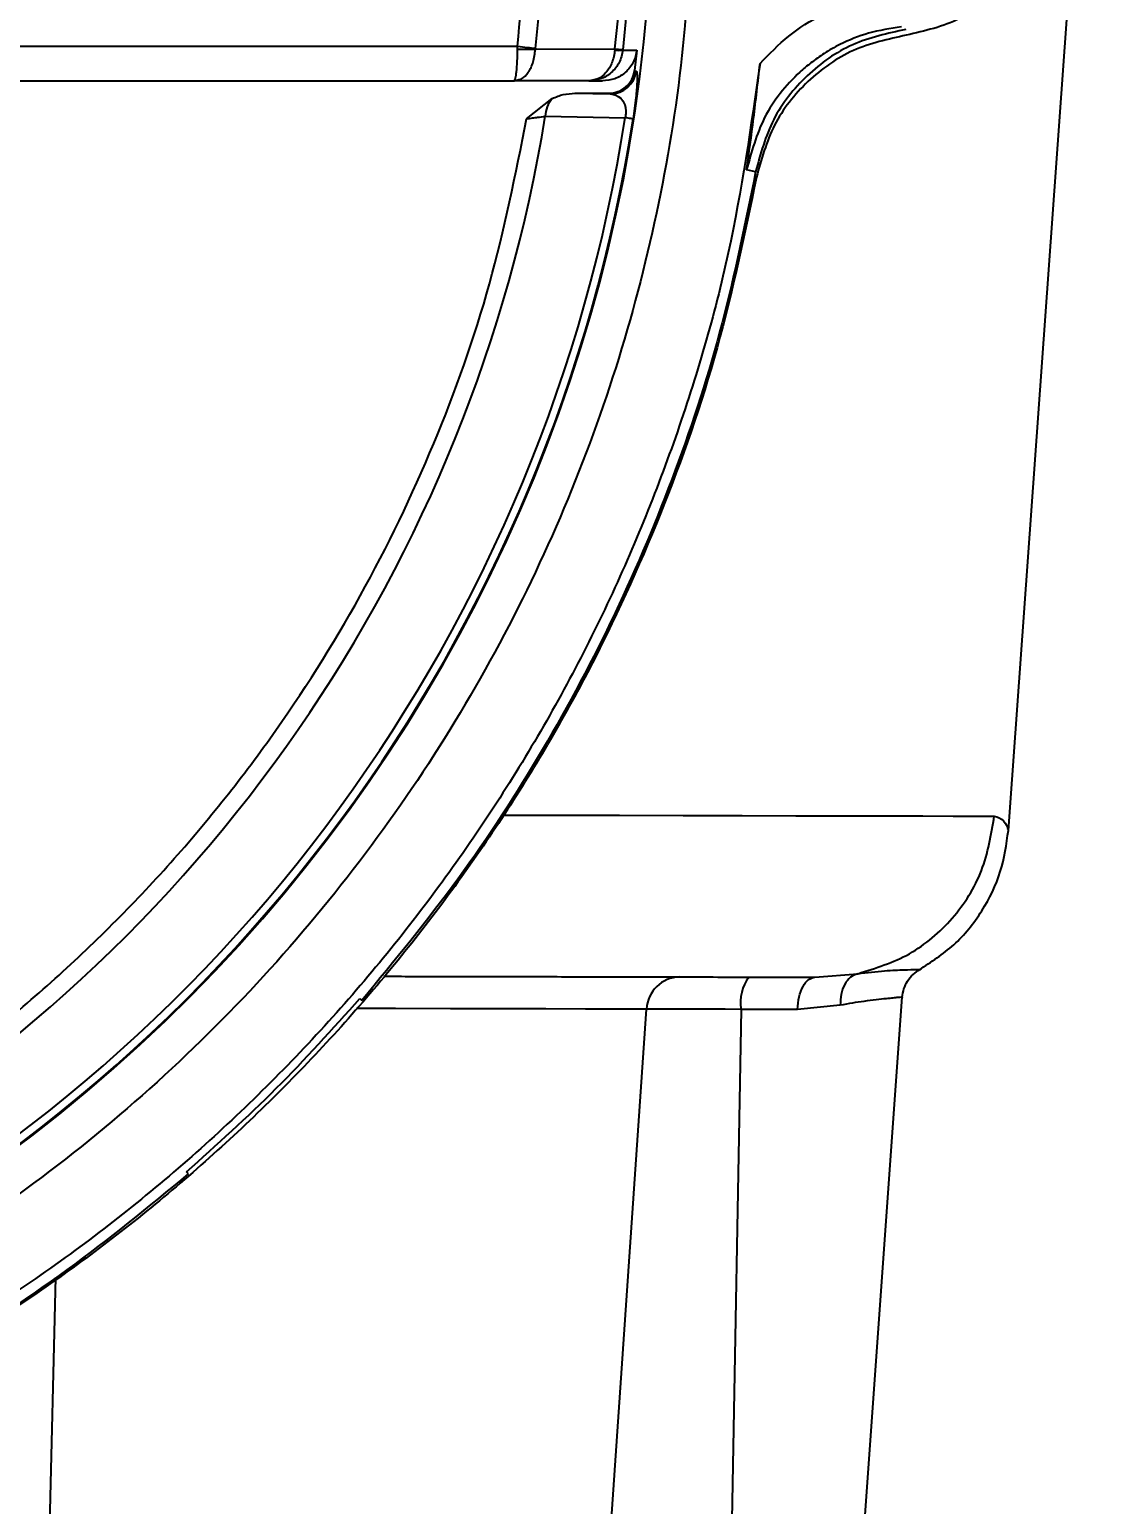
# Model space of a CAD drawing. Header units: millimetres. Extents: x 2160 to 4596, y 811 to 2534.
# Drawn here: x 2929.8 to 2991.8, y 2145.1 to 2230 of the extents above; entities that cross this region are included whole.
import ezdxf

# ---------------------------------------------------------------- set-up
doc = ezdxf.new("R2010")
doc.units = ezdxf.units.MM
doc.layers.add('AM_5', color=3, linetype='Continuous', lineweight=25)
doc.styles.add('SLDTEXTSTYLE1', font='txt.shx', dxfattribs={"width": 0.7, "bigfont": 'gbcbig.shx'})
doc.dimstyles.new('SLDDIMSTYLE12$0', dxfattribs={"dimtxt": 12, "dimasz": 10, "dimexe": 0, "dimexo": 0.0625, "dimgap": 0.875, "dimtad": 1, "dimdec": 1, "dimlfac": 1.8, "dimrnd": 1e-09, "dimzin": 12, "dimdsep": 46, "dimtxsty": 'SLDTEXTSTYLE1', "dimcen": 0.09, "dimdle": 8.16, "dimclrd": 3, "dimclre": 3, "dimadec": 0, "dimazin": 3, "dimtfac": 1, "dimtdec": 1, "dimtofl": 0, "dimtmove": 0, "dimatfit": 3, "dimfxl": 0, "dimfrac": 2, "dimtolj": 1, "dimlwd": 5, "dimlwe": 5, "dimarcsym": 0})

# ---------------------------------------------------------------- blocks, each defined once
blk = doc.blocks.new('*D65')
at = {"layer": 'AM_5', "color": 3, "lineweight": 5, "transparency": 16777216}
blk.add_line((2930.486, 2437.191), (3110.316, 2437.191), dxfattribs=at)
at = {"layer": 'AM_5', "color": 3, "linetype": 'Continuous', "lineweight": 5, "transparency": 16777216}
for p, q in [((3110.316, 2427.191), (3110.316, 2148.45)), ((2977.487, 2138.45), (3110.316, 2138.45))]:
    blk.add_line(p, q, dxfattribs=at)
at = {"layer": 'AM_5', "color": 3, "transparency": 16777216}
for points in [[(3108.649, 2427.191), (3111.983, 2427.191), (3110.316, 2437.191)], [(3108.649, 2148.45), (3111.983, 2148.45), (3110.316, 2138.45)]]:
    blk.add_solid(points, dxfattribs=at)
at = {"layer": 'Defpoints', "color": 0, "transparency": 16777216}
for p in [(2930.424, 2437.191), (2977.425, 2138.45), (3110.316, 2138.45)]:
    blk.add_point(p, dxfattribs=at)
at = {"layer": 'AM_5', "color": 0, "transparency": 16777216, "insert": (3103.441, 2287.82), "char_height": 12, "attachment_point": 5, "rotation": 90, "style": 'SLDTEXTSTYLE1'}
blk.add_mtext('\\A1;300', dxfattribs=at)

msp = doc.modelspace()

# ---------------------------------------------------------------- linework, layer by layer
at = {"color": 7, "linetype": 'Continuous', "lineweight": 25}
for p, q in [((2986.181, 2183.908), (2990.111, 2238.423)), ((2907.231, 2229.085), (2957.922, 2229.085)), ((2957.919, 2228.924), (2957.922, 2229.085)), ((2958.948, 2228.965), (2958.945, 2228.924)), ((2958.945, 2228.924), (2963.53, 2228.932)), ((2963.53, 2228.932), (2963.525, 2228.863)), ((2963.99, 2228.863), (2963.992, 2228.881)), ((2963.99, 2228.863), (2964.795, 2228.865)), ((2964.795, 2228.865), (2964.657, 2227.69)), ((2907.231, 2227.085), (2957.721, 2227.085)), ((2957.721, 2227.085), (2957.938, 2227.149)), ((2957.721, 2227.085), (2957.766, 2227.138)), ((2962.016, 2227.085), (2957.721, 2227.085)), ((2962.36, 2227.147), (2962.016, 2227.085)), ((2962.239, 2227.137), (2962.016, 2227.085)), ((2962.016, 2227.085), (2962.804, 2227.085)), ((2964.657, 2227.69), (2964.752, 2227.657)), ((2961.224, 2226.374), (2963.265, 2226.341)), ((2961.224, 2226.374), (2963.168, 2226.374)), ((2958.442, 2224.9), (2959.917, 2226.075)), ((2959.513, 2225.051), (2964.113, 2224.968)), ((2971.626, 2221.847), (2971.109, 2221.967)), ((2975.039, 2175.455), (2977.508, 2175.659)), ((2948.844, 2174.233), (2948.955, 2174.121)), ((2962.94, 2138.481), (2965.348, 2173.615)), ((2970.791, 2173.604), (2970.156, 2138.466)), ((2976.501, 2173.843), (2974.039, 2173.597)), ((2977.492, 2138.45), (2980.076, 2174.307)), ((2938.96, 2164.126), (2938.849, 2164.237)), ((2931.312, 2158.15), (2930.84, 2138.549))]:
    msp.add_line(p, q, dxfattribs=at)
at = {"color": 7, "linetype": 'Continuous', "lineweight": 25, "flags": 128}
for points in [[(2957.922, 2229.085), (2958.063, 2229.068), (2958.203, 2229.052), (2958.34, 2229.036), (2958.474, 2229.02), (2958.603, 2229.005), (2958.725, 2228.991), (2958.841, 2228.977), (2958.948, 2228.965)], [(2963.53, 2228.932), (2963.628, 2228.922), (2963.715, 2228.912), (2963.792, 2228.903), (2963.857, 2228.896), (2963.911, 2228.89), (2963.951, 2228.886), (2963.978, 2228.882), (2963.992, 2228.881)], [(2963.168, 2226.374), (2963.222, 2226.356), (2963.265, 2226.341)], [(2964.573, 2224.897), (2964.559, 2224.899), (2964.532, 2224.904), (2964.491, 2224.91), (2964.439, 2224.918), (2964.374, 2224.928), (2964.297, 2224.94), (2964.21, 2224.953), (2964.113, 2224.968)], [(2957.173, 2184.796), (2959.857, 2184.79), (2963.791, 2184.781), (2967.462, 2184.774), (2970.852, 2184.766), (2973.942, 2184.76), (2976.715, 2184.754), (2979.157, 2184.749), (2981.253, 2184.744), (2982.994, 2184.741), (2984.369, 2184.738), (2985.371, 2184.736)], [(2965.348, 2173.615), (2963.761, 2173.619), (2961.824, 2173.623), (2959.551, 2173.628), (2956.959, 2173.633), (2954.066, 2173.639), (2950.893, 2173.646), (2948.64, 2173.651)], [(2970.791, 2173.604), (2969.87, 2173.606), (2968.991, 2173.608), (2968.17, 2173.609), (2967.42, 2173.611), (2966.752, 2173.612), (2966.179, 2173.614), (2965.708, 2173.615), (2965.348, 2173.615)], [(2974.039, 2173.597), (2973.655, 2173.598), (2973.265, 2173.599), (2972.867, 2173.599), (2972.462, 2173.6), (2972.052, 2173.601), (2971.636, 2173.602), (2971.216, 2173.603), (2970.791, 2173.604)]]:
    msp.add_lwpolyline(points, dxfattribs=at)
at = {"color": 7, "linetype": 'Continuous', "lineweight": 25}
for centre, radius, start, end in [((2874.206, 2238.875), 91.48, 295.79271, 180), ((2874.206, 2238.874), 90.341, 353.64897, 186.35103), ((2874.206, 2238.874), 89.875, 353.64897, 186.35103), ((2874.206, 2238.874), 85.319, 353.33017, 186.66983), ((2958.432, 2243.247), 14.332, 267.94983, 272.05042), ((2963.757, 2230.689), 1.84, 262.7292, 277.27215), ((2963.263, 2227.841), 1.5, 270.08724, 352.92929), ((2961.274, 2224.949), 1.764, 140.3012, 176.66464), ((2874.206, 2238.875), 91.441, 295.84596, 351.20762), ((2874.206, 2238.875), 90.976, 296.50811, 351.20762), ((2874.206, 2238.874), 86.42, 299.88973, 350.7957), ((2967.29, 2173.529), 1.943, 91.26442, 177.45771), ((2973.133, 2174.013), 2.377, 142.39242, 189.89938)]:
    msp.add_arc(centre, radius, start, end, dxfattribs=at)
for points in [[(2957.922, 2229.085), (2958.176, 2232.038), (2958.685, 2237.944), (2958.261, 2246.843), (2956.97, 2255.645), (2954.741, 2264.264), (2951.622, 2272.599), (2947.642, 2280.56), (2942.847, 2288.058), (2937.288, 2295.01), (2931.03, 2301.338), (2924.139, 2306.972), (2916.694, 2311.85), (2908.777, 2315.915), (2900.476, 2319.13), (2891.883, 2321.435), (2883.094, 2322.89), (2877.169, 2323.071), (2874.206, 2323.161)], [(2967.946, 2238.875), (2967.859, 2235.808), (2967.685, 2229.672), (2966.282, 2220.558), (2964.057, 2211.62), (2960.949, 2202.945), (2957.011, 2194.615), (2952.274, 2186.712), (2946.785, 2179.311), (2940.597, 2172.484), (2933.77, 2166.296), (2926.369, 2160.808), (2918.466, 2156.07), (2910.137, 2152.132), (2901.461, 2149.024), (2892.523, 2146.799), (2883.409, 2145.396), (2877.274, 2145.222), (2874.206, 2145.135)], [(2980.303, 2229.718), (2979.262, 2229.491), (2977.179, 2229.038), (2974.54, 2227.16), (2972.524, 2224.627), (2971.959, 2222.571), (2971.677, 2221.543)], [(2971.88, 2228.086), (2971.356, 2224.434), (2970.307, 2217.131), (2967.188, 2206.488), (2962.98, 2196.245), (2957.625, 2186.544), (2951.22, 2177.505), (2943.839, 2169.243), (2935.576, 2161.861), (2926.537, 2155.457), (2916.837, 2150.101), (2906.594, 2145.893), (2895.95, 2142.774), (2888.647, 2141.726), (2884.995, 2141.202)], [(2971.677, 2221.543), (2970.991, 2218.249), (2969.618, 2211.66), (2966.297, 2202.108), (2962.093, 2192.925), (2956.958, 2184.222), (2950.968, 2176.085), (2944.181, 2168.601), (2936.667, 2161.845), (2928.505, 2155.891), (2919.78, 2150.792), (2910.579, 2146.628), (2901.013, 2143.348), (2894.418, 2142.003), (2891.121, 2141.331)], [(2971.626, 2221.847), (2971.038, 2218.933), (2969.862, 2213.106), (2967.109, 2204.611), (2963.662, 2196.383), (2959.462, 2188.511), (2954.617, 2181.011), (2950.842, 2176.418), (2948.955, 2174.121)], [(2977.508, 2175.659), (2978.534, 2175.976), (2980.585, 2176.611), (2983.061, 2178.758), (2984.84, 2181.523), (2985.194, 2183.665), (2985.371, 2184.736)], [(2974.039, 2173.597), (2974.062, 2173.845), (2974.108, 2174.34), (2974.343, 2174.951), (2974.664, 2175.374), (2974.914, 2175.428), (2975.039, 2175.455)], [(2938.849, 2164.237), (2940.604, 2165.814), (2944.115, 2168.966), (2947.267, 2172.477), (2948.844, 2174.233)], [(2938.96, 2164.126), (2936.664, 2162.239), (2932.07, 2158.464), (2924.57, 2153.619), (2916.699, 2149.419), (2908.47, 2145.972), (2899.975, 2143.219), (2894.148, 2142.043), (2891.234, 2141.456)]]:
    msp.add_open_spline(points, degree=3, dxfattribs=at)
for points, knots in [([(2988.204, 2238.641), (2988.205, 2238.638), (2988.397, 2237.573), (2987.713, 2235.364), (2986.111, 2232.566), (2983.485, 2230.455), (2981.364, 2229.964), (2980.303, 2229.718)], [0, 0, 0, 0, 0.00073, 0.250548, 0.500365, 0.750183, 1, 1, 1, 1]), ([(2971.88, 2228.086), (2972.414, 2228.638), (2973.478, 2229.74), (2975.435, 2230.959), (2977.564, 2231.846), (2979.078, 2232.075), (2979.838, 2232.189)], [0, 0, 0, 0, 0.250755, 0.499989, 0.749233, 1, 1, 1, 1]), ([(2980.027, 2230.199), (2979.386, 2230.102), (2978.162, 2229.918), (2976.683, 2229.316), (2975.594, 2228.7), (2974.828, 2228.158), (2973.54, 2227.063), (2971.961, 2225.105), (2971.389, 2222.998), (2971.109, 2221.967)], [0, 0, 0, 0, 0.149059, 0.284486, 0.365253, 0.437407, 0.500452, 0.755467, 1, 1, 1, 1]), ([(2980.277, 2230.05), (2979.231, 2229.823), (2977.143, 2229.371), (2974.494, 2227.492), (2972.473, 2224.948), (2971.908, 2222.882), (2971.626, 2221.847)], [0, 0, 0, 0, 0.250065, 0.499446, 0.749386, 1, 1, 1, 1]), ([(2957.766, 2227.138), (2957.779, 2227.176), (2957.811, 2227.274), (2957.862, 2227.617), (2957.905, 2228.193), (2957.914, 2228.685), (2957.919, 2228.924)], [0, 0, 0, 0, 0.16022, 0.408503, 0.713406, 1, 1, 1, 1]), ([(2957.938, 2227.149), (2958.011, 2227.165), (2958.234, 2227.212), (2958.556, 2227.57), (2958.854, 2228.165), (2958.914, 2228.669), (2958.945, 2228.924)], [0, 0, 0, 0, 0.138485, 0.418974, 0.706279, 1, 1, 1, 1]), ([(2963.525, 2228.863), (2963.483, 2228.616), (2963.4, 2228.126), (2963.032, 2227.55), (2962.625, 2227.199), (2962.341, 2227.154), (2962.239, 2227.137)], [0, 0, 0, 0, 0.287269, 0.568771, 0.843667, 1, 1, 1, 1]), ([(2963.99, 2228.863), (2963.936, 2228.616), (2963.827, 2228.125), (2963.345, 2227.551), (2962.83, 2227.207), (2962.477, 2227.162), (2962.36, 2227.147)], [0, 0, 0, 0, 0.29336, 0.580831, 0.861555, 1, 1, 1, 1]), ([(2964.795, 2228.865), (2964.742, 2228.626), (2964.637, 2228.147), (2964.167, 2227.565), (2963.536, 2227.163), (2963.048, 2227.111), (2962.804, 2227.085)], [0, 0, 0, 0, 0.249916, 0.499877, 0.7499, 1, 1, 1, 1]), ([(2971.109, 2221.967), (2971.246, 2222.938), (2971.518, 2224.871), (2971.76, 2227.018), (2971.88, 2228.086)], [0, 0, 0, 0, 0.502443, 1, 1, 1, 1]), ([(2963.168, 2226.374), (2963.349, 2226.394), (2963.711, 2226.432), (2964.181, 2226.728), (2964.534, 2227.157), (2964.616, 2227.512), (2964.657, 2227.69)], [0, 0, 0, 0, 0.249919, 0.499876, 0.749973, 1, 1, 1, 1]), ([(2964.752, 2227.657), (2964.772, 2227.622), (2964.81, 2227.557), (2964.81, 2227.13), (2964.78, 2226.625), (2964.734, 2226.121), (2964.667, 2225.539), (2964.604, 2225.107), (2964.573, 2224.897)], [0, 0, 0, 0, 0.259733, 0.49902, 0.627221, 0.751249, 0.879327, 1, 1, 1, 1]), ([(2959.917, 2226.075), (2960.126, 2226.164), (2960.545, 2226.341), (2960.998, 2226.363), (2961.224, 2226.374)], [0, 0, 0, 0, 0.501536, 1, 1, 1, 1]), ([(2963.265, 2226.341), (2963.473, 2226.3), (2963.784, 2226.239), (2964.038, 2225.881), (2964.104, 2225.675), (2964.133, 2225.572), (2964.15, 2225.45), (2964.152, 2225.35), (2964.152, 2225.348), (2964.153, 2225.34), (2964.153, 2225.311), (2964.152, 2225.244), (2964.144, 2225.124), (2964.124, 2225.026), (2964.113, 2224.968)], [0, 0, 0, 0, 0.499072, 0.748501, 0.753083, 0.790355, 0.886478, 0.88655, 0.887097, 0.888597, 0.894219, 0.915728, 0.950596, 1, 1, 1, 1]), ([(2916.49, 2164.803), (2918.669, 2166.077), (2923.653, 2168.991), (2930.718, 2174.645), (2937.682, 2181.477), (2943.801, 2189.087), (2949.025, 2197.335), (2953.252, 2206.13), (2956.53, 2215.338), (2957.804, 2221.713), (2958.442, 2224.9)], [0, 0, 0, 0, 0.099849, 0.228442, 0.357035, 0.485628, 0.614221, 0.742814, 0.871407, 1, 1, 1, 1]), ([(2958.442, 2224.9), (2958.558, 2224.918), (2958.773, 2224.951), (2959.15, 2225.004), (2959.372, 2225.033), (2959.513, 2225.051)], [0, 0, 0, 0, 0.2980881, 0.5536014, 1, 1, 1, 1]), ([(2985.371, 2184.736), (2985.567, 2184.675), (2985.966, 2184.551), (2986.174, 2183.934), (2986.159, 2183.979), (2986.154, 2183.994)], [0, 0, 0, 0, 0.395472, 0.803509, 1, 1, 1, 1]), ([(2981.043, 2175.878), (2981.736, 2176.328), (2983.138, 2177.238), (2984.725, 2179.215), (2985.834, 2181.476), (2986.067, 2183.11), (2986.182, 2183.912)], [0, 0, 0, 0, 0.248454, 0.503179, 0.75624, 1, 1, 1, 1]), ([(2950.213, 2175.508), (2950.482, 2175.507), (2951.344, 2175.506), (2952.753, 2175.503), (2954.439, 2175.499), (2956.072, 2175.496), (2957.655, 2175.492), (2960.087, 2175.487), (2963.093, 2175.481), (2966.319, 2175.474), (2968.899, 2175.468), (2971.105, 2175.464), (2972.867, 2175.46), (2974.195, 2175.457), (2974.778, 2175.456), (2975.039, 2175.455)], [0, 0, 0, 0, 0.0210906, 0.0677138, 0.114337, 0.1609602, 0.2075834, 0.2542066, 0.3834577, 0.5024197, 0.6110909, 0.7094695, 0.8246117, 0.9214568, 1, 1, 1, 1]), ([(2977.508, 2175.659), (2977.366, 2175.604), (2977.074, 2175.492), (2976.737, 2175.063), (2976.521, 2174.494), (2976.508, 2174.056), (2976.501, 2173.843)], [0, 0, 0, 0, 0.242889, 0.5, 0.757111, 1, 1, 1, 1]), ([(2977.508, 2175.659), (2978.045, 2175.723), (2979.097, 2175.847), (2980.246, 2175.882), (2980.901, 2175.903), (2981.17, 2175.908), (2981.093, 2175.906), (2981.093, 2175.906)], [0, 0, 0, 0, 0.261344, 0.511623, 0.75593, 0.999491, 1, 1, 1, 1]), ([(2980.076, 2174.305), (2980.099, 2174.466), (2980.146, 2174.793), (2980.367, 2175.243), (2980.681, 2175.635), (2980.957, 2175.817), (2981.093, 2175.906)], [0, 0, 0, 0, 0.246145, 0.5, 0.753855, 1, 1, 1, 1]), ([(2980.075, 2174.305), (2980.076, 2174.305), (2980.118, 2174.308), (2980.014, 2174.299), (2979.851, 2174.285), (2979.551, 2174.258), (2978.986, 2174.2), (2978.041, 2174.108), (2976.972, 2173.924), (2976.501, 2173.843)], [0, 0, 0, 0, 0.000275, 0.131881, 0.259042, 0.381762, 0.500047, 0.779958, 1, 1, 1, 1])]:
    msp.add_open_spline(points, degree=3, knots=knots, dxfattribs=at)

# ---------------------------------------------------------------- dimensions: what is measured, and where the dimension line sits
at = {"layer": 'AM_5'}
dim = msp.add_linear_dim(base=(3110.316, 2138.45), p1=(2930.424, 2437.191), p2=(2977.425, 2138.45), angle=90, text='300', dimstyle='SLDDIMSTYLE12$0', override={"dimlfac": 1, "dimpost": ''}, dxfattribs=at)
dim.commit()
dim.dimension.update_dxf_attribs({"geometry": '*D65', "text_midpoint": (3103.441, 2287.82)})

doc.saveas('drawing.dxf')
